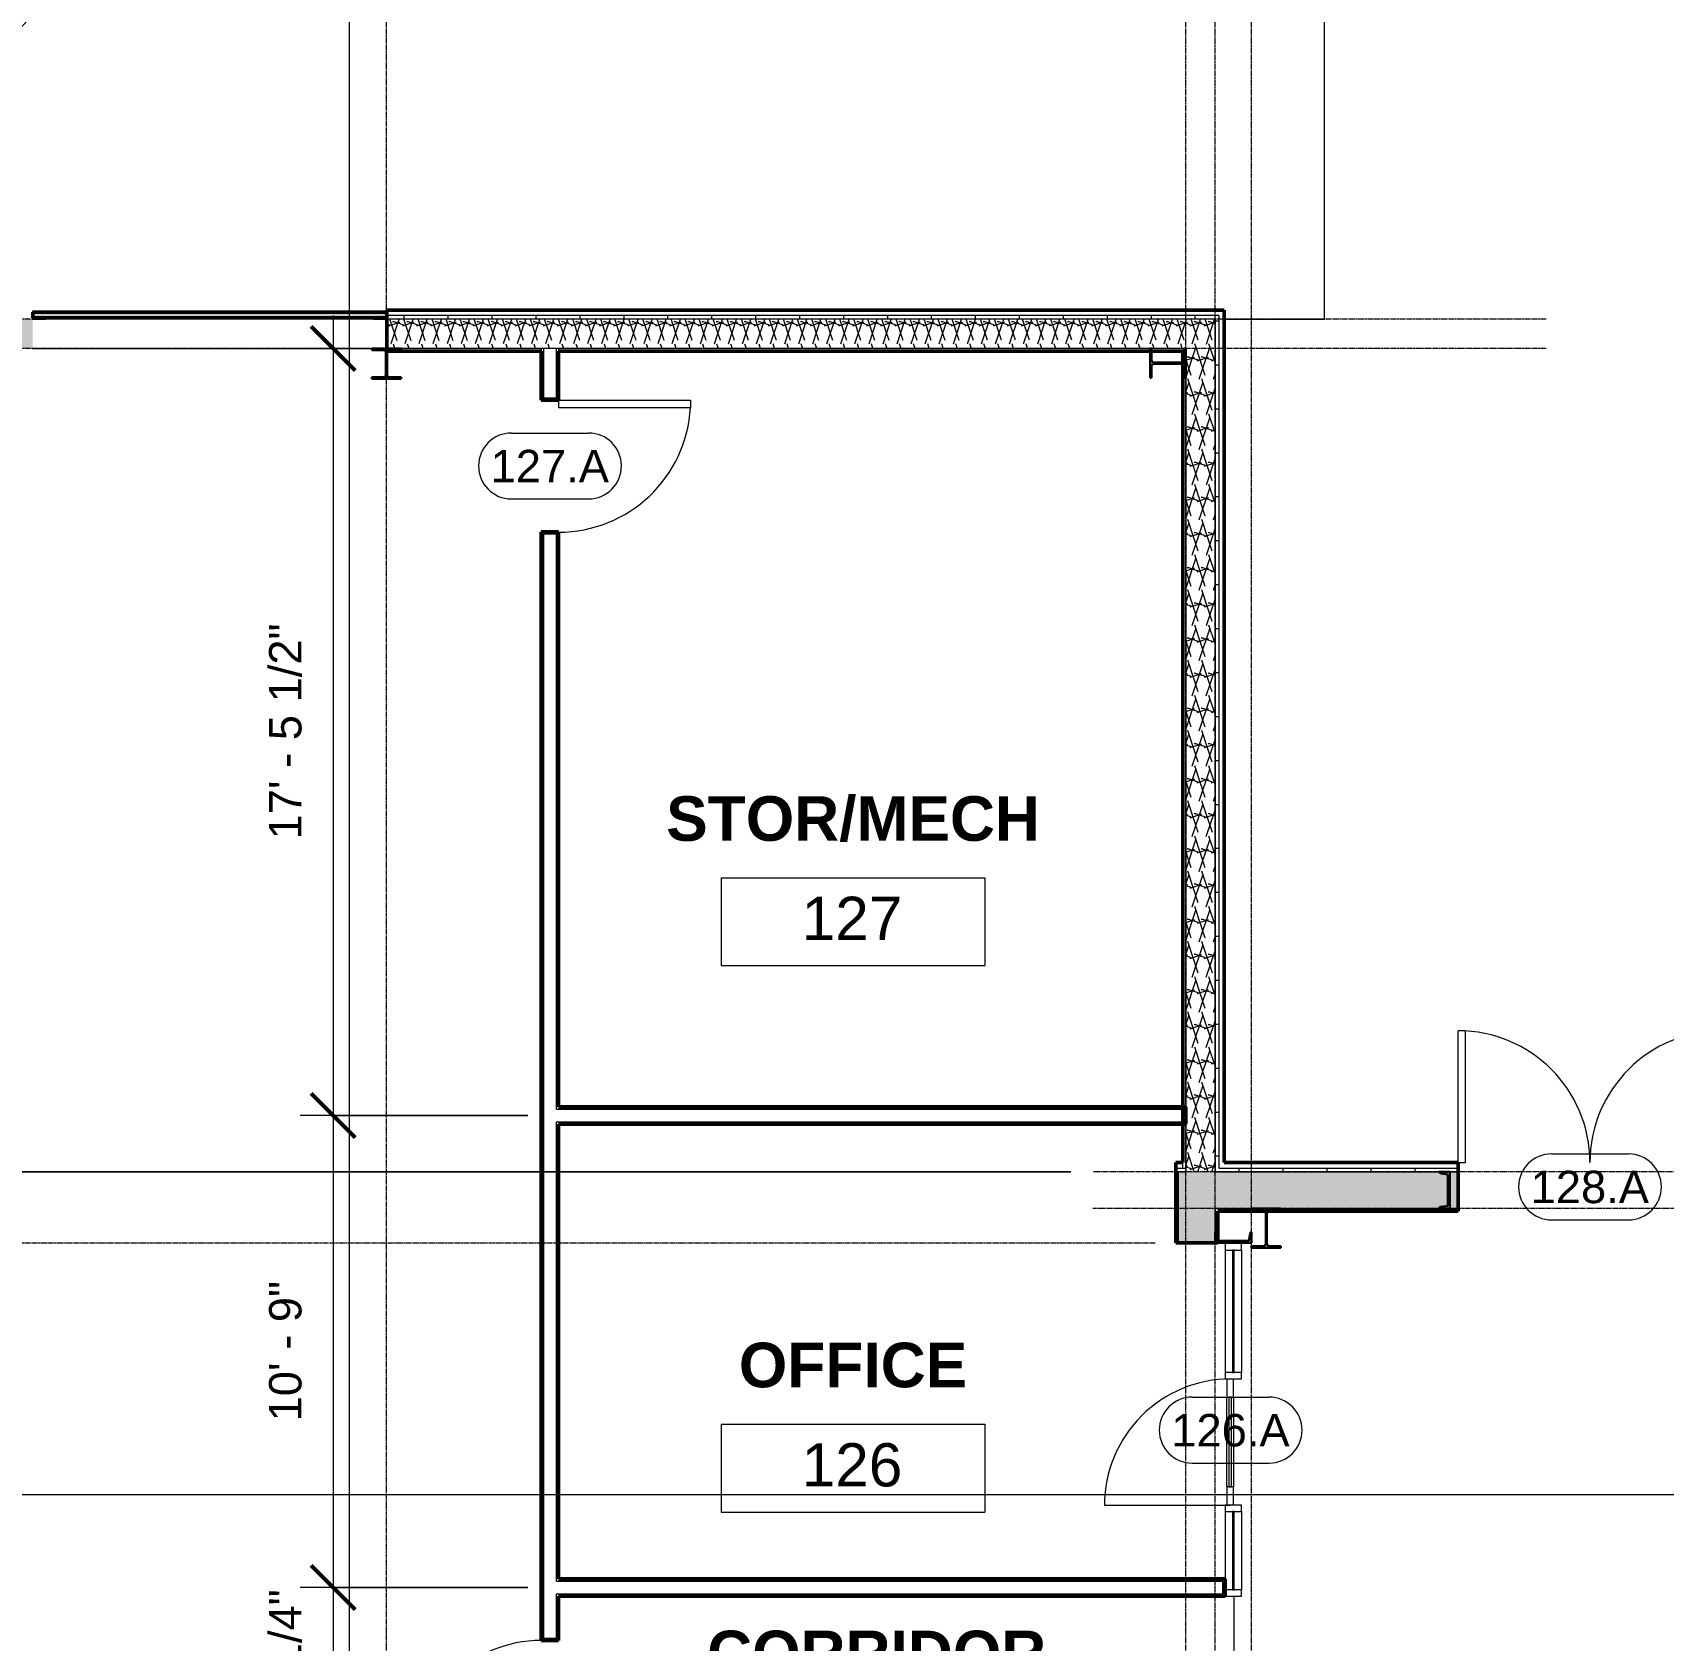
# Model space of a CAD drawing. Header units: inches. Extents: x 15537 to 31673, y -30778 to -16067.
# Drawn here: x 22458.5 to 22903.8, y -21252.2 to -20813.3 of the extents above; entities that cross this region are included whole.
import ezdxf

# ---------------------------------------------------------------- set-up
doc = ezdxf.new("R2010")
doc.units = ezdxf.units.IN
doc.header["$MEASUREMENT"] = 0
doc.linetypes.add('Grid Line 1_2_', pattern=[0.875, 0.5, -0.125, 0.125, -0.125])
for name, color, linetype, lineweight in [('A-ANNO-DIMS', 211, 'Continuous', 9), ('A-ANNO-DIMS-96', 211, 'Continuous', 9), ('A-AREA', 32, 'Continuous', 9), ('A-AREA-IDEN', 2, 'Continuous', 9), ('A-DOOR', 31, 'Continuous', 13), ('A-DOOR-GLAZ', 31, 'Continuous', 30), ('A-DOOR-IDEN', 31, 'Continuous', 9), ('A-GLAZ-CURT', 52, 'Continuous', 9), ('A-GLAZ-CWMG', 51, 'Continuous', 9), ('A-WALL', 113, 'Continuous', 13), ('A-WALL-PATT', 111, 'Continuous', 50), ('EOP-PR', 4, 'Continuous', 9), ('G-ANNO-SYMB', 111, 'Continuous', 9), ('I-WALL', 2, 'Continuous', 13), ('L-SITE-WALL', 31, 'Continuous', 13), ('S-BEAM', 12, 'Continuous', 9), ('S-COLS', 52, 'Continuous', 9), ('S-GRID', 1, 'Continuous', 9)]:
    doc.layers.add(name, color=color, linetype=linetype, lineweight=lineweight)
doc.styles.add('Arial_1', font='arial.ttf', dxfattribs={"height": 8.851796})
doc.styles.add('Arial_2', font='arial.ttf', dxfattribs={"height": 11.802395})
doc.styles.add('Arial_B_1', font='arialbd.ttf', dxfattribs={"height": 12.177074})
doc.dimstyles.new('Linear_-_3_32__Arial_1', dxfattribs={"dimscale": 12, "dimtxt": 9, "dimasz": 1, "dimexe": 0.75, "dimexo": 0.5, "dimgap": 0.5, "dimtad": 1, "dimrnd": 0.25, "dimzin": 1, "dimdsep": 46, "dimlunit": 4, "dimtxsty": 'Arial_1', "dimblk1": 'OBLIQUE', "dimblk2": 'OBLIQUE', "dimsah": 1, "dimcen": 0.09, "dimdle": 0.75, "dimazin": 0, "dimtfac": 1, "dimtdec": 4, "dimtix": 1, "dimtmove": 0, "dimatfit": 3, "dimfxl": 0, "dimtvp": 1, "dimfrac": 2, "dimtolj": 1, "dimtzin": 0, "dimarcsym": 0})
doc.dimstyles.new('Linear_-_3_32__Arial_2', dxfattribs={"dimscale": 12, "dimtxt": 9, "dimasz": 1, "dimexe": 0.75, "dimexo": 0.5, "dimgap": 0.5, "dimtad": 1, "dimrnd": 0.25, "dimzin": 1, "dimdsep": 46, "dimlunit": 4, "dimtxsty": 'Arial_1', "dimblk1": 'OBLIQUE', "dimblk2": 'OBLIQUE', "dimsah": 1, "dimcen": 0.09, "dimdle": 0.75, "dimazin": 0, "dimtfac": 1, "dimtdec": 4, "dimtix": 1, "dimtmove": 0, "dimatfit": 3, "dimfxl": 0, "dimtvp": 1, "dimfrac": 2, "dimtolj": 1, "dimtzin": 0, "dimarcsym": 0})
doc.dimstyles.new('Linear_-_3_32__Arial_3', dxfattribs={"dimscale": 12, "dimtxt": 9, "dimasz": 1, "dimexe": 0.75, "dimexo": 0.5, "dimgap": 0.5, "dimtad": 1, "dimrnd": 0.25, "dimzin": 1, "dimdsep": 46, "dimlunit": 4, "dimtxsty": 'Arial_1', "dimblk1": 'OBLIQUE', "dimblk2": 'OBLIQUE', "dimsah": 1, "dimcen": 0.09, "dimdle": 0.75, "dimazin": 0, "dimtfac": 1, "dimtdec": 4, "dimtix": 1, "dimtmove": 0, "dimatfit": 3, "dimfxl": 0, "dimtvp": 1, "dimfrac": 2, "dimtolj": 1, "dimtzin": 0, "dimarcsym": 0})
pattern_1 = [(161.57, (0.48, 0.48), (-3.839953776, -1.544e-05), [0, -27.322, 3.034, 0]), (18.43, (-0.48, 0.48), (-3.839953776, 1.544e-05), [0, -27.322, 3.034, 0]), (108.43, (0.48, 0.48), (1.919622, -9.60052459), [9.106, -21.25]), (71.57, (-0.48, 0.48), (1.919622, 9.60052459), [9.106, -21.25])]
pattern_2 = [(0, (0, 0), (0, 12), []), (90, (0, 0), (-12, 7e-16), [])]
pattern_3 = [(45, (0, 0), (-9.503515, 9.503515), []), (45, (0, 14.4), (-9.503515, 9.503515), [])]
pattern_4 = [(0, (0, 0), (30.72, 7.68), [1.267, -21.773, 1.267, -21.773, -122.88]), (0, (0, 0), (30.72, 7.68), [-46.08, 1.267, -44.813, 1.267, -21.773, -53.76]), (0, (0, 0), (30.72, 7.68), [-115.2, 1.267, -14.093, 1.267, -37.133]), (120, (11.52, 3.84), (-22.0110751, 22.7643004), [1.267, -21.773, 1.267, -21.773, -122.88]), (120, (11.52, 3.84), (-22.0110751, 22.7643004), [-46.08, 1.267, -44.813, 1.267, -21.773, -53.76]), (120, (11.52, 3.84), (-22.0110751, 22.7643004), [-115.2, 1.267, -14.093, 1.267, -37.133]), (240, (15.36, 19.2), (-8.7089249, -30.4443004), [1.267, -21.773, 1.267, -21.773, -122.88]), (240, (15.36, 19.2), (-8.7089249, -30.4443004), [-46.08, 1.267, -44.813, 1.267, -21.773, -53.76]), (240, (15.36, 19.2), (-8.7089249, -30.4443004), [-115.2, 1.267, -14.093, 1.267, -37.133])]

# ---------------------------------------------------------------- blocks, each defined once
blk = doc.blocks.new('Single-Glass 1 _- Enlarged0')
at = {"layer": 'A-DOOR', "lineweight": 20}
for p, q in [((15.21875, -2.375), (15.21875, -6.375)), ((17.21875, -2.375), (15.21875, -2.375)), ((17.21875, -2.375), (17.21875, -6.375)), ((15.21875, -6.375), (17.21875, -6.375)), ((15.21875, -32.8125), (15.21875, -36.8125)), ((15.21875, -32.8125), (17.21875, -32.8125)), ((17.21875, -32.8125), (17.21875, -36.8125)), ((17.21875, -36.8125), (15.21875, -36.8125))]:
    blk.add_line(p, q, dxfattribs=at)
at = {"layer": 'A-DOOR', "lineweight": 9}
for p, q in [((15.21875, -6.375), (15.21875, -32.8125)), ((17.21875, -6.375), (17.21875, -32.8125))]:
    blk.add_line(p, q, dxfattribs=at)
blk.add_arc((17.21875, -2.375), 34.4375, 180, 270, dxfattribs=at)
at = {"layer": 'A-DOOR-GLAZ'}
blk.add_line((16.21875, -32.8125), (16.21875, -6.375), dxfattribs=at)
blk = doc.blocks.new('Single-Flush - _- Enlarged5')
at = {"layer": 'A-DOOR', "lineweight": 20}
for p, q in [((16, -2.37), (16, -38.39)), ((18, -2.37), (16, -2.37)), ((18, -2.37), (18, -38.39)), ((18, -38.39), (16, -38.39))]:
    blk.add_line(p, q, dxfattribs=at)
at = {"layer": 'A-DOOR', "lineweight": 9}
blk.add_arc((18, -2.37), 36.07, 180, 266.8211, dxfattribs=at)
blk = doc.blocks.new('Double-Flush - _- Enlarged0')
at = {"layer": 'A-DOOR', "lineweight": 20}
for p, q in [((-36, -6.63), (-36, -42.63)), ((-36, -6.63), (-34, -6.63)), ((-34, -6.63), (-34, -42.63)), ((34, -6.63), (34, -42.57)), ((36, -6.63), (34, -6.63)), ((36, -6.63), (36, -42.63)), ((-36, -42.63), (-34, -42.63))]:
    blk.add_line(p, q, dxfattribs=at)
at = {"layer": 'A-DOOR', "lineweight": 9}
for centre, start, end in [((-36, -6.63), 270, 360), ((36, -6.63), 180, 270)]:
    blk.add_arc(centre, 36, start, end, dxfattribs=at)
blk = doc.blocks.new('Rectangular Mul_- Enlarged33')
at = {"layer": 'A-GLAZ-CWMG', "lineweight": 20}
for p, q in [((-3.622, 1.141125), (0, 1.141125)), ((-3.622, 0.787125), (-3.622, 1.141125)), ((-3.372, 0.787125), (-3.622, 0.787125)), ((-0.0625, 1.078625), (-3.5595, 1.078625)), ((-3.5595, 1.078625), (-3.5595, 0.849625)), ((-3.5595, 0.849625), (-3.372, 0.849625)), ((-3.372, 0.849625), (-3.372, 0.787125)), ((-0.0625, -0.922375), (-0.0625, 1.078625)), ((0, 1.141125), (0, -0.984875)), ((-2.834, -0.984875), (-2.834, -0.859875)), ((-2.834, -0.859875), (-2.7715, -0.859875)), ((0, -0.984875), (-2.834, -0.984875)), ((-2.7715, -0.859875), (-2.7715, -0.922375)), ((-2.7715, -0.922375), (-0.0625, -0.922375))]:
    blk.add_line(p, q, dxfattribs=at)
blk = doc.blocks.new('Rectangular Mul_- Enlarged34')
at = {"layer": 'A-GLAZ-CWMG', "lineweight": 20}
for p, q in [((0, 1.141125), (-3.622, 1.141125)), ((-3.622, 1.141125), (-3.622, 0.787125)), ((-3.622, 0.787125), (-3.372, 0.787125)), ((-3.5595, 0.849625), (-3.5595, 1.078625)), ((-3.5595, 1.078625), (-0.0625, 1.078625)), ((-3.372, 0.849625), (-3.5595, 0.849625)), ((-3.372, 0.787125), (-3.372, 0.849625)), ((-0.0625, 1.078625), (-0.0625, -0.922375)), ((0, -0.984875), (0, 1.141125)), ((-2.7715, -0.859875), (-2.834, -0.859875)), ((-2.834, -0.859875), (-2.834, -0.984875)), ((-2.834, -0.984875), (0, -0.984875)), ((-2.7715, -0.922375), (-2.7715, -0.859875)), ((-0.0625, -0.922375), (-2.7715, -0.922375))]:
    blk.add_line(p, q, dxfattribs=at)
blk = doc.blocks.new('Girt_C - 8_D-12_- Enlarged4')
at = {"layer": 'S-BEAM'}
for p, q in [((22551.64, -20891.55), (22462.14, -20891.55)), ((22458.52, -20899.55), (22551.14, -20899.55))]:
    blk.add_line(p, q, dxfattribs=at)
blk = doc.blocks.new('Door_Single_Sto_- Enlarged7')
at = {"layer": 'A-DOOR'}
for p, q in [((-17.21875, 34.4375), (-17.21875, 0)), ((-12.21875, 1), (-17.21875, 1)), ((-12.21875, -0.75), (-12.21875, 1)), ((-12.21875, 1), (12.21875, 1)), ((12.21875, 0.5), (-12.21875, 0.5)), ((-12.21875, 0.5), (-12.21875, -0.25)), ((17.21875, 1), (12.21875, 1)), ((12.21875, 1), (12.21875, -0.75)), ((12.21875, -0.25), (12.21875, 0.5)), ((-17.21875, -0.75), (-12.21875, -0.75)), ((-12.21875, -0.25), (12.21875, -0.25)), ((12.21875, -0.75), (-12.21875, -0.75)), ((12.21875, -0.75), (17.21875, -0.75))]:
    blk.add_line(p, q, dxfattribs=at)
blk.add_arc((-17.21875, 0), 34.4375, 360, 90, dxfattribs=at)
blk = doc.blocks.new('System Panel - _- Enlarged15')
at = {"layer": 'A-GLAZ-CURT', "lineweight": 13}
for p, q in [((16.71875, -0.5625), (-16.71875, -0.5625)), ((-16.71875, -0.5625), (-16.71875, -0.9375)), ((-16.71875, -0.9375), (16.71875, -0.9375)), ((16.71875, -0.9375), (16.71875, -0.5625))]:
    blk.add_line(p, q, dxfattribs=at)
blk = doc.blocks.new('Rectangular Mul_- Enlarged64')
at = {"layer": 'A-GLAZ-CWMG'}
for p, q in [((22784.14, -21349.74), (22784.14, -21383.18)), ((22788.64, -21349.74), (22788.64, -21383.18))]:
    blk.add_line(p, q, dxfattribs=at)
blk = doc.blocks.new('Rectangular Mul_- Enlarged61')
at = {"layer": 'A-GLAZ-CWMG', "lineweight": 20}
for p, q in [((-1.75, 3), (0, 3)), ((-1.75, -1.5), (-1.75, 3)), ((0, 3), (0, -1.5)), ((0, -1.5), (-1.75, -1.5))]:
    blk.add_line(p, q, dxfattribs=at)
blk = doc.blocks.new('Rectangular Mul_- Enlarged63')
at = {"layer": 'A-GLAZ-CWMG', "lineweight": 20}
for p, q in [((-0.875, 3), (0.875, 3)), ((-0.875, -1.5), (-0.875, 3)), ((0.875, 3), (0.875, -1.5)), ((0.875, -1.5), (-0.875, -1.5))]:
    blk.add_line(p, q, dxfattribs=at)
blk = doc.blocks.new('System Panel - _- Enlarged16')
at = {"layer": 'A-GLAZ-CURT', "lineweight": 13}
for p, q in [((10.69, -0.56), (-10.69, -0.56)), ((-10.69, -0.56), (-10.69, -0.94)), ((-10.69, -0.94), (10.69, -0.94)), ((10.69, -0.94), (10.69, -0.56))]:
    blk.add_line(p, q, dxfattribs=at)
blk = doc.blocks.new('Rectangular Mul_- Enlarged66')
at = {"layer": 'A-GLAZ-CWMG'}
for p, q in [((22784.14, -21217.05), (22784.14, -21235.43)), ((22788.64, -21217.05), (22788.64, -21238.43))]:
    blk.add_line(p, q, dxfattribs=at)
blk = doc.blocks.new('Rectangular Mul_- Enlarged62')
at = {"layer": 'A-GLAZ-CWMG', "lineweight": 20}
for p, q in [((0, 3), (-1.75, 3)), ((-1.75, 3), (-1.75, -1.5)), ((0, -1.5), (0, 3)), ((-1.75, -1.5), (0, -1.5))]:
    blk.add_line(p, q, dxfattribs=at)
blk = doc.blocks.new('Section - Secti_- Enlarged0')
at = {"layer": 'G-ANNO-SYMB'}
h = blk.add_hatch(color=256, dxfattribs=at)
edge = h.paths.add_edge_path(flags=0)
edge.add_line((-0.4268, 0.1768), (-0.25, 0.3536))
edge.add_line((-0.25, 0.3536), (-0.25, 0.25))
edge.add_arc((-0.25, 0), 0.25, 90, 135)
h = blk.add_hatch(color=256, dxfattribs=at)
edge = h.paths.add_edge_path(flags=0)
edge.add_arc((-0.25, 0), 0.25, 45, 90)
edge.add_line((-0.25, 0.25), (-0.25, 0.3536))
edge.add_line((-0.25, 0.3536), (-0.0732, 0.1768))
h = blk.add_hatch(color=256, dxfattribs=at)
edge = h.paths.add_edge_path(flags=0)
edge.add_arc((-0.25, 0), 0.2503, 137.9216, 180)
edge.add_line((-0.5003, 0), (-0.6036, 0))
edge.add_line((-0.6036, 0), (-0.4358, 0.1678))
h = blk.add_hatch(color=256, dxfattribs=at)
edge = h.paths.add_edge_path(flags=0)
edge.add_line((-0.0642, 0.1678), (0.1036, 0))
edge.add_line((0.1036, 0), (0.0003, 0))
edge.add_arc((-0.25, 0), 0.2503, 0, 42.0784)
for p, q in [((-0.25, 0.3536), (-0.6036, 0)), ((-0.25, 0.3536), (-0.4268, 0.1768)), ((-0.25, 0.3536), (0.1036, 0)), ((-0.25, 0.25), (-0.25, 0.3536)), ((-0.0732, 0.1768), (-0.25, 0.3536)), ((-0.25, 0.3536), (-0.25, 0.25)), ((-0.4358, 0.1678), (-0.6036, 0)), ((0.1036, 0), (-0.0642, 0.1678)), ((-0.6036, 0), (-0.5003, 0)), ((0.0003, 0), (0.1036, 0)), ((-0.5, 0), (-0.6036, 0)), ((0, 0), (0.1036, 0))]:
    blk.add_line(p, q, dxfattribs=at)
for radius, start, end in [(0.25, 360, 180), (0.25, 90, 135), (0.25, 45, 90), (0.2503, 137.9216, 180), (0.2503, 0, 42.0784), (0.25, 180, 360)]:
    blk.add_arc((-0.25, 0), radius, start, end, dxfattribs=at)
blk = doc.blocks.new('Door Tag - Door_- Enlarged0')
at = {"layer": 'A-DOOR-IDEN'}
for p, q in [((-0.109375, 0.09375), (0.109375, 0.09375)), ((-0.109375, -0.09375), (0.109375, -0.09375))]:
    blk.add_line(p, q, dxfattribs=at)
for centre, start, end in [((-0.109375, 0), 90, 270), ((0.109375, 0), 270, 90)]:
    blk.add_arc(centre, 0.09375, start, end, dxfattribs=at)
blk = doc.blocks.new('DIMBLOCK66-Firs_- Enlarged0')
at = {"layer": 'A-ANNO-DIMS-96'}
for p, q in [((22540.55, -20890.55), (22540.55, -21108.93)), ((22543.04, -20899.55), (22531.55, -20899.55)), ((22540.55, -20899.55), (22543.04, -20899.55)), ((22593.77, -21108.93), (22531.55, -21108.93)), ((22540.55, -21108.93), (22593.77, -21108.93))]:
    blk.add_line(p, q, dxfattribs=at)
at = {"layer": 'A-ANNO-DIMS-96', "lineweight": 50}
for p, q in [((22540.55, -20899.55), (22534.55, -20893.55)), ((22540.55, -20899.55), (22546.55, -20905.55)), ((22540.55, -21108.93), (22534.55, -21102.93)), ((22540.55, -21108.93), (22546.55, -21114.93))]:
    blk.add_line(p, q, dxfattribs=at)
at = {"layer": 'A-ANNO-DIMS-96', "color": 0, "insert": (22523.07, -21033.59), "char_height": 8.8518, "width": 70.4492, "attachment_point": 1, "rotation": 90, "line_spacing_factor": 0.938532, "style": 'Arial_1'}
blk.add_mtext('17\' - 5 1/2"', dxfattribs=at)
blk = doc.blocks.new('_Oblique')
at = {"color": 0, "linetype": 'ByBlock', "lineweight": -2}
blk.add_line((-0.5, -0.5), (0.5, 0.5), dxfattribs=at)
blk = doc.blocks.new('DIMBLOCK67-Firs_- Enlarged0')
at = {"layer": 'A-ANNO-DIMS-96', "lineweight": 50}
for p, q in [((22540.55, -21108.93), (22534.55, -21102.93)), ((22540.55, -21108.93), (22546.55, -21114.93)), ((22540.55, -21237.8), (22534.55, -21231.8)), ((22540.55, -21237.8), (22546.55, -21243.8))]:
    blk.add_line(p, q, dxfattribs=at)
at = {"layer": 'A-ANNO-DIMS-96'}
for p, q in [((22593.77, -21108.93), (22531.55, -21108.93)), ((22540.55, -21108.93), (22540.55, -21237.8)), ((22540.55, -21108.93), (22593.77, -21108.93)), ((22593.77, -21237.8), (22531.55, -21237.8)), ((22540.55, -21237.8), (22593.77, -21237.8))]:
    blk.add_line(p, q, dxfattribs=at)
at = {"layer": 'A-ANNO-DIMS-96', "color": 0, "insert": (22523.07, -21192.47), "char_height": 8.852, "width": 45.8585, "attachment_point": 1, "rotation": 90, "line_spacing_factor": 0.938532, "style": 'Arial_1'}
blk.add_mtext('10\' - 9"', dxfattribs=at)
blk = doc.blocks.new('DIMBLOCK68-Firs_- Enlarged0')
at = {"layer": 'A-ANNO-DIMS-96', "lineweight": 50}
for p, q in [((22540.55, -21237.8), (22534.55, -21231.8)), ((22540.55, -21237.8), (22546.55, -21243.8)), ((22540.55, -21291.05), (22534.55, -21285.05)), ((22540.55, -21291.05), (22546.55, -21297.05))]:
    blk.add_line(p, q, dxfattribs=at)
at = {"layer": 'A-ANNO-DIMS-96'}
for p, q in [((22593.77, -21237.8), (22531.55, -21237.8)), ((22540.55, -21237.8), (22540.55, -21291.05)), ((22540.55, -21237.8), (22593.77, -21237.8)), ((22593.77, -21291.05), (22531.55, -21291.05)), ((22540.55, -21291.05), (22593.77, -21291.05))]:
    blk.add_line(p, q, dxfattribs=at)
at = {"layer": 'A-ANNO-DIMS-96', "color": 0, "insert": (22523.07, -21290.39), "char_height": 8.8518, "width": 62.3077, "attachment_point": 1, "rotation": 90, "line_spacing_factor": 0.938532, "style": 'Arial_1'}
blk.add_mtext('4\' - 5 1/4"', dxfattribs=at)
blk = doc.blocks.new('DIMBLOCK73-Firs_- Enlarged0')
at = {"layer": 'A-ANNO-DIMS-96'}
for p, q in [((22012.71, -21133.3), (22012.71, -20882.55)), ((22010.22, -20891.55), (22021.71, -20891.55)), ((22012.71, -20891.55), (22010.22, -20891.55)), ((22742.02, -21124.3), (22003.71, -21124.3)), ((22012.71, -21124.3), (22742.02, -21124.3))]:
    blk.add_line(p, q, dxfattribs=at)
at = {"layer": 'A-ANNO-DIMS-96', "lineweight": 50}
for p, q in [((22012.71, -20891.55), (22006.71, -20885.55)), ((22012.71, -20891.55), (22018.71, -20897.55)), ((22012.71, -21124.3), (22006.71, -21118.3)), ((22012.71, -21124.3), (22018.71, -21130.3))]:
    blk.add_line(p, q, dxfattribs=at)
at = {"layer": 'A-ANNO-DIMS-96', "color": 0, "insert": (21995.23, -21037.28), "char_height": 8.8518, "width": 70.4492, "attachment_point": 1, "rotation": 90, "line_spacing_factor": 0.938532, "style": 'Arial_1'}
blk.add_mtext('19\' - 4 3/4"', dxfattribs=at)
blk = doc.blocks.new('Room Tag - Room_- Enlarged0')
at = {"layer": 'A-AREA-IDEN'}
for p, q in [((-0.375, -0.0625), (-0.375, -0.3125)), ((-0.375, -0.0625), (0.375, -0.0625)), ((0.375, -0.0625), (0.375, -0.3125)), ((-0.375, -0.3125), (0.375, -0.3125))]:
    blk.add_line(p, q, dxfattribs=at)

msp = doc.modelspace()

# ---------------------------------------------------------------- hatches: boundary and pattern name
at = {"layer": 'A-WALL-PATT', "lineweight": 9}
h = msp.add_hatch(dxfattribs=at)
h.set_pattern_fill('FP_14', color=256, style=0, pattern_type=2)
h.set_pattern_definition(pattern_1)
h.paths.add_polyline_path([(22070.39, -20899.553), (22458.515, -20899.553), (22458.515, -20891.553), (22069.64, -20891.553), (22069.64, -20899.553)], flags=0)
msp.add_hatch(color=256, dxfattribs=at).paths.add_polyline_path([(22555.203, -20891.199), (22555.203, -20889.624), (22458.578, -20889.624), (22458.578, -20891.199), (22496.075, -20891.199)], flags=0)
h = msp.add_hatch(dxfattribs=at)
h.set_pattern_fill('FP_16', color=256, style=0, pattern_type=2)
h.set_pattern_definition(pattern_2)
h.paths.add_polyline_path([(22555.265, -20891.553), (22782.39, -20891.553), (22782.39, -20890.553), (22555.265, -20890.553), (22555.265, -20891.371)], flags=0)
h = msp.add_hatch(dxfattribs=at)
h.set_pattern_fill('FP_14', color=256, style=0, pattern_type=2)
h.set_pattern_definition(pattern_1)
h.paths.add_polyline_path([(22555.265, -20899.553), (22781.39, -20899.553), (22781.39, -20891.553), (22555.265, -20891.553)], flags=0)
h = msp.add_hatch(dxfattribs=at)
h.set_pattern_fill('FP_16', color=256, style=0, pattern_type=2)
h.set_pattern_definition(pattern_2)
h.paths.add_polyline_path([(22781.39, -21123.303), (22782.39, -21123.303), (22782.39, -20891.553), (22781.39, -20891.553), (22781.39, -21121.803)], flags=0)
h = msp.add_hatch(dxfattribs=at)
h.set_pattern_fill('FP_13', color=256, style=0, pattern_type=2)
h.set_pattern_definition(pattern_4)
h.paths.add_polyline_path([(22597.4, -21524.678), (22598.025, -21524.678), (22598.025, -21519.678), (22599.775, -21519.678), (22599.775, -21519.053), (22597.4, -21519.053)], flags=0)
h.paths.add_polyline_path([(22597.4, -21487.053), (22599.775, -21487.053), (22599.775, -21486.428), (22598.025, -21486.428), (22598.025, -21287.303), (22599.775, -21287.303), (22599.775, -21286.678), (22597.4, -21286.678), (22597.4, -21476.934)], flags=0)
h.paths.add_polyline_path([(22599.775, -21252.24), (22599.775, -21251.615), (22598.025, -21251.615), (22598.025, -20950.24), (22599.775, -20950.24), (22599.775, -20949.615), (22597.4, -20949.615), (22597.4, -21252.24)], flags=0)
h.paths.add_polyline_path([(22599.775, -20913.615), (22599.775, -20912.99), (22598.025, -20912.99), (22598.025, -20899.553), (22597.4, -20899.553), (22597.4, -20913.615)], flags=0)
h = msp.add_hatch(dxfattribs=at)
h.set_pattern_fill('FP_13', color=256, style=0, pattern_type=2)
h.set_pattern_definition(pattern_4)
h.paths.add_polyline_path([(22602.15, -21524.678), (22602.15, -21519.053), (22599.775, -21519.053), (22599.775, -21519.678), (22601.525, -21519.678), (22601.525, -21524.678)], flags=0)
h.paths.add_polyline_path([(22599.775, -21487.053), (22602.15, -21487.053), (22602.15, -21437.553), (22601.525, -21437.553), (22601.525, -21486.428), (22599.775, -21486.428)], flags=0)
h.paths.add_polyline_path([(22602.15, -21434.053), (22602.15, -21292.803), (22601.525, -21292.803), (22601.525, -21434.053)], flags=0)
h.paths.add_polyline_path([(22602.15, -21289.303), (22602.15, -21286.678), (22599.775, -21286.678), (22599.775, -21287.303), (22601.525, -21287.303), (22601.525, -21289.303)], flags=0)
h.paths.add_polyline_path([(22599.775, -21252.24), (22602.15, -21252.24), (22602.15, -21239.553), (22601.525, -21239.553), (22601.525, -21251.615), (22599.775, -21251.615)], flags=0)
h.paths.add_polyline_path([(22602.15, -21236.053), (22602.15, -21110.678), (22601.525, -21110.678), (22601.525, -21236.053)], flags=0)
h.paths.add_polyline_path([(22602.15, -21107.178), (22602.15, -20949.615), (22599.775, -20949.615), (22599.775, -20950.24), (22601.525, -20950.24), (22601.525, -21107.178)], flags=0)
h.paths.add_polyline_path([(22602.15, -20913.615), (22602.15, -20899.553), (22601.525, -20899.553), (22601.525, -20912.99), (22599.775, -20912.99), (22599.775, -20913.615)], flags=0)
h = msp.add_hatch(dxfattribs=at)
h.set_pattern_fill('FP_14', color=256, style=0, pattern_type=2)
h.set_pattern_definition(pattern_1)
h.paths.add_polyline_path([(22773.39, -21124.303), (22781.39, -21124.303), (22781.39, -20899.553), (22773.39, -20899.553), (22773.39, -21123.303)], flags=0)
h = msp.add_hatch(dxfattribs=at)
h.set_pattern_fill('FP_13', color=256, style=0, pattern_type=2)
h.set_pattern_definition(pattern_4)
h.paths.add_polyline_path([(22772.765, -21107.178), (22773.39, -21107.178), (22773.39, -21106.553), (22602.15, -21106.553), (22602.15, -21107.178), (22634.746, -21107.178)], flags=0)
h = msp.add_hatch(dxfattribs=at)
h.set_pattern_fill('FP_13', color=256, style=0, pattern_type=2)
h.set_pattern_definition(pattern_4)
h.paths.add_polyline_path([(22634.746, -21111.303), (22773.39, -21111.303), (22773.39, -21107.178), (22772.765, -21107.178), (22772.765, -21110.678), (22602.15, -21110.678), (22602.15, -21111.303)], flags=0)
h = msp.add_hatch(dxfattribs=at)
h.set_pattern_fill('FP_16', color=256, style=0, pattern_type=2)
h.set_pattern_definition(pattern_2)
h.paths.add_polyline_path([(22770.639, -21124.303), (22773.39, -21124.303), (22773.39, -21123.303), (22770.639, -21123.303)], flags=0)
h.paths.add_polyline_path([(25981.015, -21124.303), (25981.015, -21123.303), (25968.765, -21123.303), (25968.765, -21124.303)], flags=0)
h.paths.add_polyline_path([(22781.39, -21124.303), (22847.765, -21124.303), (22847.765, -21123.303), (22781.39, -21123.303)], flags=0)
h.paths.add_polyline_path([(25932.765, -21124.303), (25932.765, -21123.303), (23037.515, -21123.303), (23037.515, -21124.303), (25824.187, -21124.303)], flags=0)
h.paths.add_polyline_path([(22929.515, -21124.303), (22929.515, -21123.303), (22919.765, -21123.303), (22919.765, -21124.303)], flags=0)
h = msp.add_hatch(dxfattribs=at)
h.set_pattern_fill('FP_14', color=256, style=0, pattern_type=2)
h.set_pattern_definition(pattern_1)
h.paths.add_polyline_path([(23674.782, -21134.303), (25932.765, -21134.303), (25932.765, -21124.303), (23037.515, -21124.303), (23037.515, -21134.303), (23605.446, -21134.303)], flags=0)
h.paths.add_polyline_path([(25981.015, -21134.303), (25981.015, -21124.303), (25968.765, -21124.303), (25968.765, -21134.303)], flags=0)
h.paths.add_polyline_path([(22773.418, -21134.303), (22847.765, -21134.303), (22847.765, -21124.303), (22771.389, -21124.303), (22771.389, -21134.303)], flags=0)
h.paths.add_polyline_path([(22929.515, -21134.303), (22929.515, -21124.303), (22919.765, -21124.303), (22919.765, -21134.303)], flags=0)
h = msp.add_hatch(dxfattribs=at)
h.set_pattern_fill('FP_14', color=256, style=0, pattern_type=2)
h.set_pattern_definition(pattern_1)
h.paths.add_polyline_path([(22781.389, -22359.553), (22781.389, -22350.178), (22771.389, -22350.178), (22771.389, -22359.553), (22773.418, -22359.553)], flags=0)
h.paths.add_polyline_path([(22781.389, -22276.553), (22781.389, -21385.178), (22771.389, -21385.178), (22771.389, -22276.553), (22773.418, -22276.553)], flags=0)
h.paths.add_polyline_path([(22773.418, -21143.678), (22781.389, -21143.678), (22781.389, -21134.303), (22771.389, -21134.303), (22771.389, -21143.678)], flags=0)
h = msp.add_hatch(dxfattribs=at)
h.set_pattern_fill('FP_13', color=256, style=0, pattern_type=2)
h.set_pattern_definition(pattern_4)
h.paths.add_polyline_path([(22634.746, -21240.178), (22784.139, -21240.178), (22784.139, -21236.053), (22783.514, -21236.053), (22783.514, -21239.553), (22602.15, -21239.553), (22602.15, -21240.178)], flags=0)
at = {"layer": 'S-COLS'}
h = msp.add_hatch(dxfattribs=at)
h.set_pattern_fill('FP_11', color=256, style=0, pattern_type=2)
h.set_pattern_definition(pattern_3)
h.paths.add_polyline_path([(22559.14, -20907.803), (22559.14, -20907.369), (22555.976, -20907.369), (22555.487, -20907.167), (22555.285, -20906.678), (22555.285, -20900.678), (22555.487, -20900.189), (22555.976, -20899.986), (22559.14, -20899.986), (22559.14, -20899.553), (22551.14, -20899.553), (22551.14, -20899.986), (22554.304, -20899.986), (22554.793, -20900.189), (22554.996, -20900.678), (22554.996, -20906.678), (22554.793, -20907.167), (22554.304, -20907.369), (22551.14, -20907.369), (22551.14, -20907.803)], flags=0)
h = msp.add_hatch(dxfattribs=at)
h.set_pattern_fill('FP_11', color=256, style=0, pattern_type=2)
h.set_pattern_definition(pattern_3)
h.paths.add_polyline_path([(22772.957, -20907.553), (22773.39, -20907.553), (22773.39, -20899.553), (22772.957, -20899.553), (22772.957, -20902.717), (22772.754, -20903.206), (22772.265, -20903.408), (22764.765, -20903.408), (22764.276, -20903.206), (22764.074, -20902.717), (22764.074, -20899.553), (22763.64, -20899.553), (22763.64, -20907.553), (22764.074, -20907.553), (22764.074, -20904.389), (22764.276, -20903.9), (22764.765, -20903.697), (22772.265, -20903.697), (22772.754, -20903.9), (22772.957, -20904.389)], flags=0)
h = msp.add_hatch(dxfattribs=at)
h.set_pattern_fill('FP_11', color=256, style=0, pattern_type=2)
h.set_pattern_definition(pattern_3)
h.paths.add_polyline_path([(22845.515, -21134.303), (22845.515, -21124.303), (22842.625, -21124.303), (22842.754, -21124.611), (22843.061, -21124.739), (22844.989, -21125.044), (22844.989, -21133.561), (22843.061, -21133.867), (22842.753, -21133.995), (22842.625, -21134.303), (22842.754, -21134.303)], flags=0)
h = msp.add_hatch(dxfattribs=at)
h.set_pattern_fill('FP_11', color=256, style=0, pattern_type=2)
h.set_pattern_definition(pattern_3)
h.paths.add_polyline_path([(22799.39, -21145.053), (22799.39, -21144.619), (22796.226, -21144.619), (22795.737, -21144.417), (22795.535, -21143.928), (22795.535, -21135.428), (22795.737, -21134.939), (22796.226, -21134.736), (22799.39, -21134.736), (22799.39, -21134.303), (22791.39, -21134.303), (22791.39, -21134.736), (22794.554, -21134.736), (22795.043, -21134.939), (22795.246, -21135.428), (22795.246, -21143.928), (22795.043, -21144.417), (22794.554, -21144.619), (22791.39, -21144.619), (22791.39, -21145.053)], flags=0)
h = msp.add_hatch(dxfattribs=at)
h.set_pattern_fill('FP_11', color=256, style=0, pattern_type=2)
h.set_pattern_definition(pattern_3)
h.paths.add_polyline_path([(22791.389, -21143.678), (22791.389, -21140.788), (22791.081, -21140.916), (22790.953, -21141.224), (22790.648, -21143.152), (22782.131, -21143.152), (22781.825, -21141.224), (22781.698, -21140.916), (22781.389, -21140.788), (22781.389, -21143.678)], flags=0)

# ---------------------------------------------------------------- linework, layer by layer
at = {"layer": 'A-AREA'}
msp.add_line((22786.577, -21288.678), (22786.577, -21240.178), dxfattribs=at)
at = {"layer": 'A-WALL', "lineweight": 50}
for p, q in [((22555.203, -20889.624), (22458.578, -20889.624)), ((22458.578, -20889.624), (22458.578, -20891.199)), ((22458.578, -20891.199), (22555.203, -20891.199)), ((22555.203, -20891.199), (22555.203, -20889.624))]:
    msp.add_line(p, q, dxfattribs=at)
at = {"layer": 'A-WALL'}
for p, q in [((22782.39, -20890.553), (22555.265, -20890.553)), ((22781.39, -20891.553), (22555.265, -20891.553)), ((22781.39, -20891.553), (22781.39, -21124.303)), ((22782.39, -20890.553), (22782.39, -21123.303)), ((22773.39, -20899.553), (22555.265, -20899.553)), ((22597.4, -20899.553), (22597.4, -20900.303)), ((22598.025, -20899.553), (22598.025, -20912.99)), ((22601.525, -20912.99), (22601.525, -20899.553)), ((22602.15, -20899.553), (22602.15, -20900.303)), ((22773.39, -20899.553), (22773.39, -21124.303)), ((22598.025, -20912.99), (22601.525, -20912.99)), ((22601.525, -20950.24), (22598.025, -20950.24)), ((22598.025, -20950.24), (22598.025, -21251.615)), ((22601.525, -21107.178), (22601.525, -20950.24)), ((22601.525, -21107.178), (22772.765, -21107.178)), ((22772.765, -21110.678), (22772.765, -21107.178)), ((22601.525, -21236.053), (22601.525, -21110.678)), ((22601.525, -21110.678), (22772.765, -21110.678)), ((22770.639, -21123.303), (22773.39, -21123.303)), ((22770.639, -21124.303), (22773.39, -21124.303)), ((22771.389, -21143.678), (22771.389, -21124.303)), ((22772.64, -21123.303), (22772.64, -21121.803)), ((22781.39, -21124.303), (22847.765, -21124.303)), ((22782.39, -21123.303), (22847.765, -21123.303)), ((22781.389, -21134.303), (22847.765, -21134.303)), ((22781.389, -21134.303), (22781.389, -21143.678)), ((22601.525, -21236.053), (22783.514, -21236.053)), ((22783.514, -21239.553), (22783.514, -21236.053)), ((22601.525, -21251.615), (22601.525, -21239.553)), ((22601.525, -21239.553), (22783.514, -21239.553)), ((22598.025, -21251.615), (22601.525, -21251.615))]:
    msp.add_line(p, q, dxfattribs=at)
at = {"layer": 'EOP-PR'}
for p, q in [((22811.235, -20891.553), (22811.235, -20449.086)), ((22783.89, -20891.553), (22811.235, -20891.553))]:
    msp.add_line(p, q, dxfattribs=at)
at = {"layer": 'G-ANNO-SYMB'}
for p, q in [((22544.942, -20694.343), (22544.942, -22908.84)), ((26316.226, -21212.523), (22005.487, -21212.523))]:
    msp.add_line(p, q, dxfattribs=at)
at = {"layer": 'I-WALL', "lineweight": 50}
for p, q in [((22597.4, -20900.303), (22597.4, -20913.615)), ((22602.15, -20913.615), (22602.15, -20900.303)), ((22597.4, -20913.615), (22602.15, -20913.615)), ((22597.4, -20949.615), (22597.4, -21252.24)), ((22602.15, -20949.615), (22597.4, -20949.615)), ((22602.15, -21106.553), (22602.15, -20949.615)), ((22773.39, -21106.553), (22602.15, -21106.553)), ((22773.39, -21111.303), (22773.39, -21106.553)), ((22602.15, -21235.428), (22602.15, -21111.303)), ((22602.15, -21111.303), (22773.39, -21111.303)), ((22784.139, -21235.428), (22602.15, -21235.428)), ((22784.139, -21240.178), (22784.139, -21235.428)), ((22602.15, -21252.24), (22602.15, -21240.178)), ((22602.15, -21240.178), (22784.139, -21240.178)), ((22597.4, -21252.24), (22602.15, -21252.24))]:
    msp.add_line(p, q, dxfattribs=at)
at = {"layer": 'L-SITE-WALL', "lineweight": 50}
for p, q in [((22783.89, -20889.053), (22555.265, -20889.053)), ((22555.265, -20889.053), (22555.265, -20900.303)), ((22783.89, -21121.803), (22783.89, -20889.053)), ((22555.265, -20900.303), (22597.4, -20900.303)), ((22602.15, -20900.303), (22772.64, -20900.303)), ((22772.64, -20900.303), (22772.64, -21121.803)), ((22772.64, -21121.803), (22770.639, -21121.803)), ((22770.639, -21121.803), (22770.639, -21143.678)), ((22847.765, -21121.803), (22783.89, -21121.803)), ((22847.765, -21135.053), (22847.765, -21121.803)), ((22782.139, -21135.053), (22847.765, -21135.053)), ((22782.139, -21143.678), (22782.139, -21135.053)), ((22770.639, -21143.678), (22782.139, -21143.678))]:
    msp.add_line(p, q, dxfattribs=at)
at = {"layer": 'S-COLS', "lineweight": 30}
for p, q in [((22559.14, -20899.553), (22551.14, -20899.553)), ((22551.14, -20899.553), (22551.14, -20899.986)), ((22551.14, -20899.986), (22554.304, -20899.986)), ((22554.996, -20900.678), (22554.996, -20906.678)), ((22555.285, -20906.678), (22555.285, -20900.678)), ((22555.976, -20899.986), (22559.14, -20899.986)), ((22559.14, -20899.986), (22559.14, -20899.553)), ((22764.074, -20899.553), (22763.64, -20899.553)), ((22763.64, -20899.553), (22763.64, -20907.553)), ((22764.074, -20902.717), (22764.074, -20899.553)), ((22773.39, -20899.553), (22772.957, -20899.553)), ((22772.957, -20899.553), (22772.957, -20902.717)), ((22773.39, -20907.553), (22773.39, -20899.553)), ((22764.074, -20907.553), (22764.074, -20904.389)), ((22772.265, -20903.408), (22764.765, -20903.408)), ((22764.765, -20903.697), (22772.265, -20903.697)), ((22772.957, -20904.389), (22772.957, -20907.553)), ((22554.304, -20907.369), (22551.14, -20907.369)), ((22551.14, -20907.369), (22551.14, -20907.803)), ((22551.14, -20907.803), (22559.14, -20907.803)), ((22559.14, -20907.369), (22555.976, -20907.369)), ((22559.14, -20907.803), (22559.14, -20907.369)), ((22763.64, -20907.553), (22764.074, -20907.553)), ((22772.957, -20907.553), (22773.39, -20907.553)), ((22845.515, -21124.303), (22842.625, -21124.303)), ((22843.061, -21124.739), (22844.989, -21125.044)), ((22844.989, -21125.044), (22844.989, -21133.561)), ((22845.515, -21134.303), (22845.515, -21124.303)), ((22844.989, -21133.561), (22843.061, -21133.867)), ((22799.39, -21134.303), (22791.39, -21134.303)), ((22791.39, -21134.303), (22791.39, -21134.736)), ((22791.39, -21134.736), (22794.554, -21134.736)), ((22795.246, -21135.428), (22795.246, -21143.928)), ((22795.535, -21143.928), (22795.535, -21135.428)), ((22796.226, -21134.736), (22799.39, -21134.736)), ((22799.39, -21134.736), (22799.39, -21134.303)), ((22842.625, -21134.303), (22845.515, -21134.303)), ((22781.389, -21140.788), (22781.389, -21143.678)), ((22782.131, -21143.152), (22781.825, -21141.224)), ((22790.953, -21141.224), (22790.648, -21143.152)), ((22791.389, -21143.678), (22791.389, -21140.788)), ((22781.389, -21143.678), (22791.389, -21143.678)), ((22790.648, -21143.152), (22782.131, -21143.152)), ((22794.554, -21144.619), (22791.39, -21144.619)), ((22791.39, -21144.619), (22791.39, -21145.053)), ((22791.39, -21145.053), (22799.39, -21145.053)), ((22799.39, -21144.619), (22796.226, -21144.619)), ((22799.39, -21145.053), (22799.39, -21144.619))]:
    msp.add_line(p, q, dxfattribs=at)
for centre, radius, start, end in [((22554.304, -20900.678), 0.691, 0, 90), ((22555.976, -20900.678), 0.691, 90, 180), ((22554.304, -20906.678), 0.691, 270, 0), ((22555.976, -20906.678), 0.691, 180, 270), ((22764.765, -20902.717), 0.691, 180, 270), ((22764.765, -20904.389), 0.691, 90, 180), ((22772.265, -20902.717), 0.691, 270, 0), ((22772.265, -20904.389), 0.691, 0, 90), ((22843.061, -21124.303), 0.436, 180, 270), ((22843.061, -21134.303), 0.436, 90, 180), ((22794.554, -21135.428), 0.691, 0, 90), ((22796.226, -21135.428), 0.691, 90, 180), ((22781.389, -21141.224), 0.436, 360, 90), ((22791.389, -21141.224), 0.436, 90, 180), ((22794.554, -21143.928), 0.691, 270, 0), ((22796.226, -21143.928), 0.691, 180, 270)]:
    msp.add_arc(centre, radius, start, end, dxfattribs=at)
at = {"layer": 'S-GRID', "linetype": 'Grid Line 1_2_'}
for p, q in [((22555.14, -23155.101), (22555.14, -20130.849)), ((22773.39, -22389.576), (22773.39, -20130.849)), ((22781.39, -22389.576), (22781.39, -20231.844)), ((22781.39, -22389.576), (22781.39, -20598.053)), ((22791.39, -22389.576), (22791.39, -20598.053)), ((22871.852, -20891.553), (21519.359, -20891.553)), ((22871.852, -20899.553), (21471.359, -20899.553)), ((27049.467, -21124.303), (22748.015, -21124.303)), ((27097.467, -21134.303), (22748.015, -21134.303)), ((22765.012, -21143.803), (21471.359, -21143.803))]:
    msp.add_line(p, q, dxfattribs=at)

# ---------------------------------------------------------------- block references
at = {"layer": 'A-AREA-IDEN', "xscale": 95.99999999999994, "yscale": 95.99999999999994, "zscale": 95.99999999999994}
for p in [(22682.532, -21038.023), (22682.532, -21187.218)]:
    msp.add_blockref('Room Tag - Room_- Enlarged0', p, dxfattribs=at)
at = {"layer": 'A-DOOR'}
for name, p, rotation in [('Single-Flush - _- Enlarged5', (22599.775, -20931.615), 89.99999999999959), ('Double-Flush - _- Enlarged0', (22883.765, -21128.428), 180), ('Door_Single_Sto_- Enlarged7', (22785.639, -21198.084), 90), ('Single-Glass 1 _- Enlarged0', (22599.775, -21269.459), 269.9999999999996)]:
    msp.add_blockref(name, p, dxfattribs=dict(at, rotation=rotation))
at = {"layer": 'A-DOOR-IDEN', "xscale": 95.99999999999994, "yscale": 95.99999999999994, "zscale": 95.99999999999994}
for p in [(22599.775, -20931.615), (22883.765, -21128.428), (22785.639, -21194.835)]:
    msp.add_blockref('Door Tag - Door_- Enlarged0', p, dxfattribs=at)
at = {"layer": 'A-GLAZ-CURT', "rotation": 90}
for name, p in [('System Panel - _- Enlarged15', (22785.639, -21162.397)), ('System Panel - _- Enlarged16', (22785.639, -21227.74))]:
    msp.add_blockref(name, p, dxfattribs=at)
at = {"layer": 'A-GLAZ-CWMG'}
for name, p, rotation in [('Rectangular Mul_- Enlarged34', (22458.515, -20890.412), 180), ('Rectangular Mul_- Enlarged62', (22785.639, -21240.178), 270)]:
    msp.add_blockref(name, p, dxfattribs=dict(at, rotation=rotation))
at = {"layer": 'A-GLAZ-CWMG', "extrusion": (0, 0, -1)}
for name, p, rotation in [('Rectangular Mul_- Enlarged33', (-22555.265, -20890.412), 180), ('Rectangular Mul_- Enlarged61', (-22785.639, -21143.928), 90), ('Rectangular Mul_- Enlarged63', (-22785.639, -21179.99), 90), ('Rectangular Mul_- Enlarged63', (-22785.639, -21216.178), 90)]:
    msp.add_blockref(name, p, dxfattribs=dict(at, rotation=rotation))
at = {"layer": 'A-GLAZ-CWMG'}
for name, p in [('Rectangular Mul_- Enlarged64', (0, 204.062)), ('Rectangular Mul_- Enlarged66', (0, 0))]:
    msp.add_blockref(name, p, dxfattribs=at)
at = {"layer": 'G-ANNO-SYMB', "extrusion": (0, 0, -1), "xscale": 95.99999999999994, "yscale": 95.99999999999994, "zscale": 95.99999999999994, "rotation": 270.0000000000003}
msp.add_blockref('Section - Secti_- Enlarged0', (-22439.174, -20818.082), dxfattribs=at)
at = {"layer": 'S-BEAM'}
msp.add_blockref('Girt_C - 8_D-12_- Enlarged4', (0, 0), dxfattribs=at)

# ---------------------------------------------------------------- texts
at = {"layer": 'A-AREA-IDEN', "attachment_point": 2, "line_spacing_factor": 0.938532}
for s, insert, char_height, width, style in [('STOR/MECH', (22682.543, -21021.774), 12.1771, 118.368, 'Arial_B_1'), ('127', (22682.257, -21049.217), 11.8024, 32.832, 'Arial_2'), ('OFFICE', (22682.543, -21170.969), 12.1771, 72.432, 'Arial_B_1'), ('126', (22682.257, -21198.412), 11.8024, 32.832, 'Arial_2'), ('CORRIDOR', (22689.005, -21249.582), 12.1771, 107.568, 'Arial_B_1')]:
    msp.add_mtext(s, dxfattribs=dict(at, insert=insert, char_height=char_height, width=width, style=style))
at = {"layer": 'A-DOOR-IDEN', "char_height": 8.8518, "width": 38.556, "attachment_point": 2, "line_spacing_factor": 0.938532, "style": 'Arial_1'}
for s, insert in [('127.A', (22599.734, -20927.211)), ('128.A', (22883.724, -21124.023)), ('126.A', (22785.598, -21190.431))]:
    msp.add_mtext(s, dxfattribs=dict(at, insert=insert))

# ---------------------------------------------------------------- dimensions: what is measured, and where the dimension line sits
at = {"layer": 'A-ANNO-DIMS'}
for base, p1, p2, dimstyle, override, picture, middle in [((22012.708, -20891.553), (22748.015, -21124.303), (22004.223, -20891.553), 'Linear_-_3_32__Arial_1', {"dimpost": '<>', "dimfxl": 779.358367}, 'DIMBLOCK73-Firs_- Enlarged0', (22002.128, -21007.928)), ((22540.551603492, -21108.927810397), (22549.036884866, -20899.552810397), (22599.774990977, -21108.927810397), 'Linear_-_3_32__Arial_2', {"dimpost": '<>', "dimfxl": 215.435016}, 'DIMBLOCK66-Firs_- Enlarged0', (22529.974753754, -21004.240310397)), ((22540.551603492, -21237.802810398), (22599.774990977, -21108.927810397), (22599.774990977, -21237.802810398), 'Linear_-_3_32__Arial_3', {"dimpost": '<>', "dimfxl": 128.875}, 'DIMBLOCK67-Firs_- Enlarged0', (22530.032115327, -21173.365310398)), ((22540.552, -21291.053), (22599.775, -21237.803), (22599.775, -21291.053), 'Linear_-_3_32__Arial_3', {"dimpost": '<>', "dimfxl": 53.25}, 'DIMBLOCK68-Firs_- Enlarged0', (22529.975, -21264.428))]:
    dim = msp.add_linear_dim(base=base, p1=p1, p2=p2, angle=90, dimstyle=dimstyle, override=override, dxfattribs=at)
    dim.commit()
    dim.dimension.update_dxf_attribs({"geometry": picture, "text_midpoint": middle})

doc.saveas('drawing.dxf')
